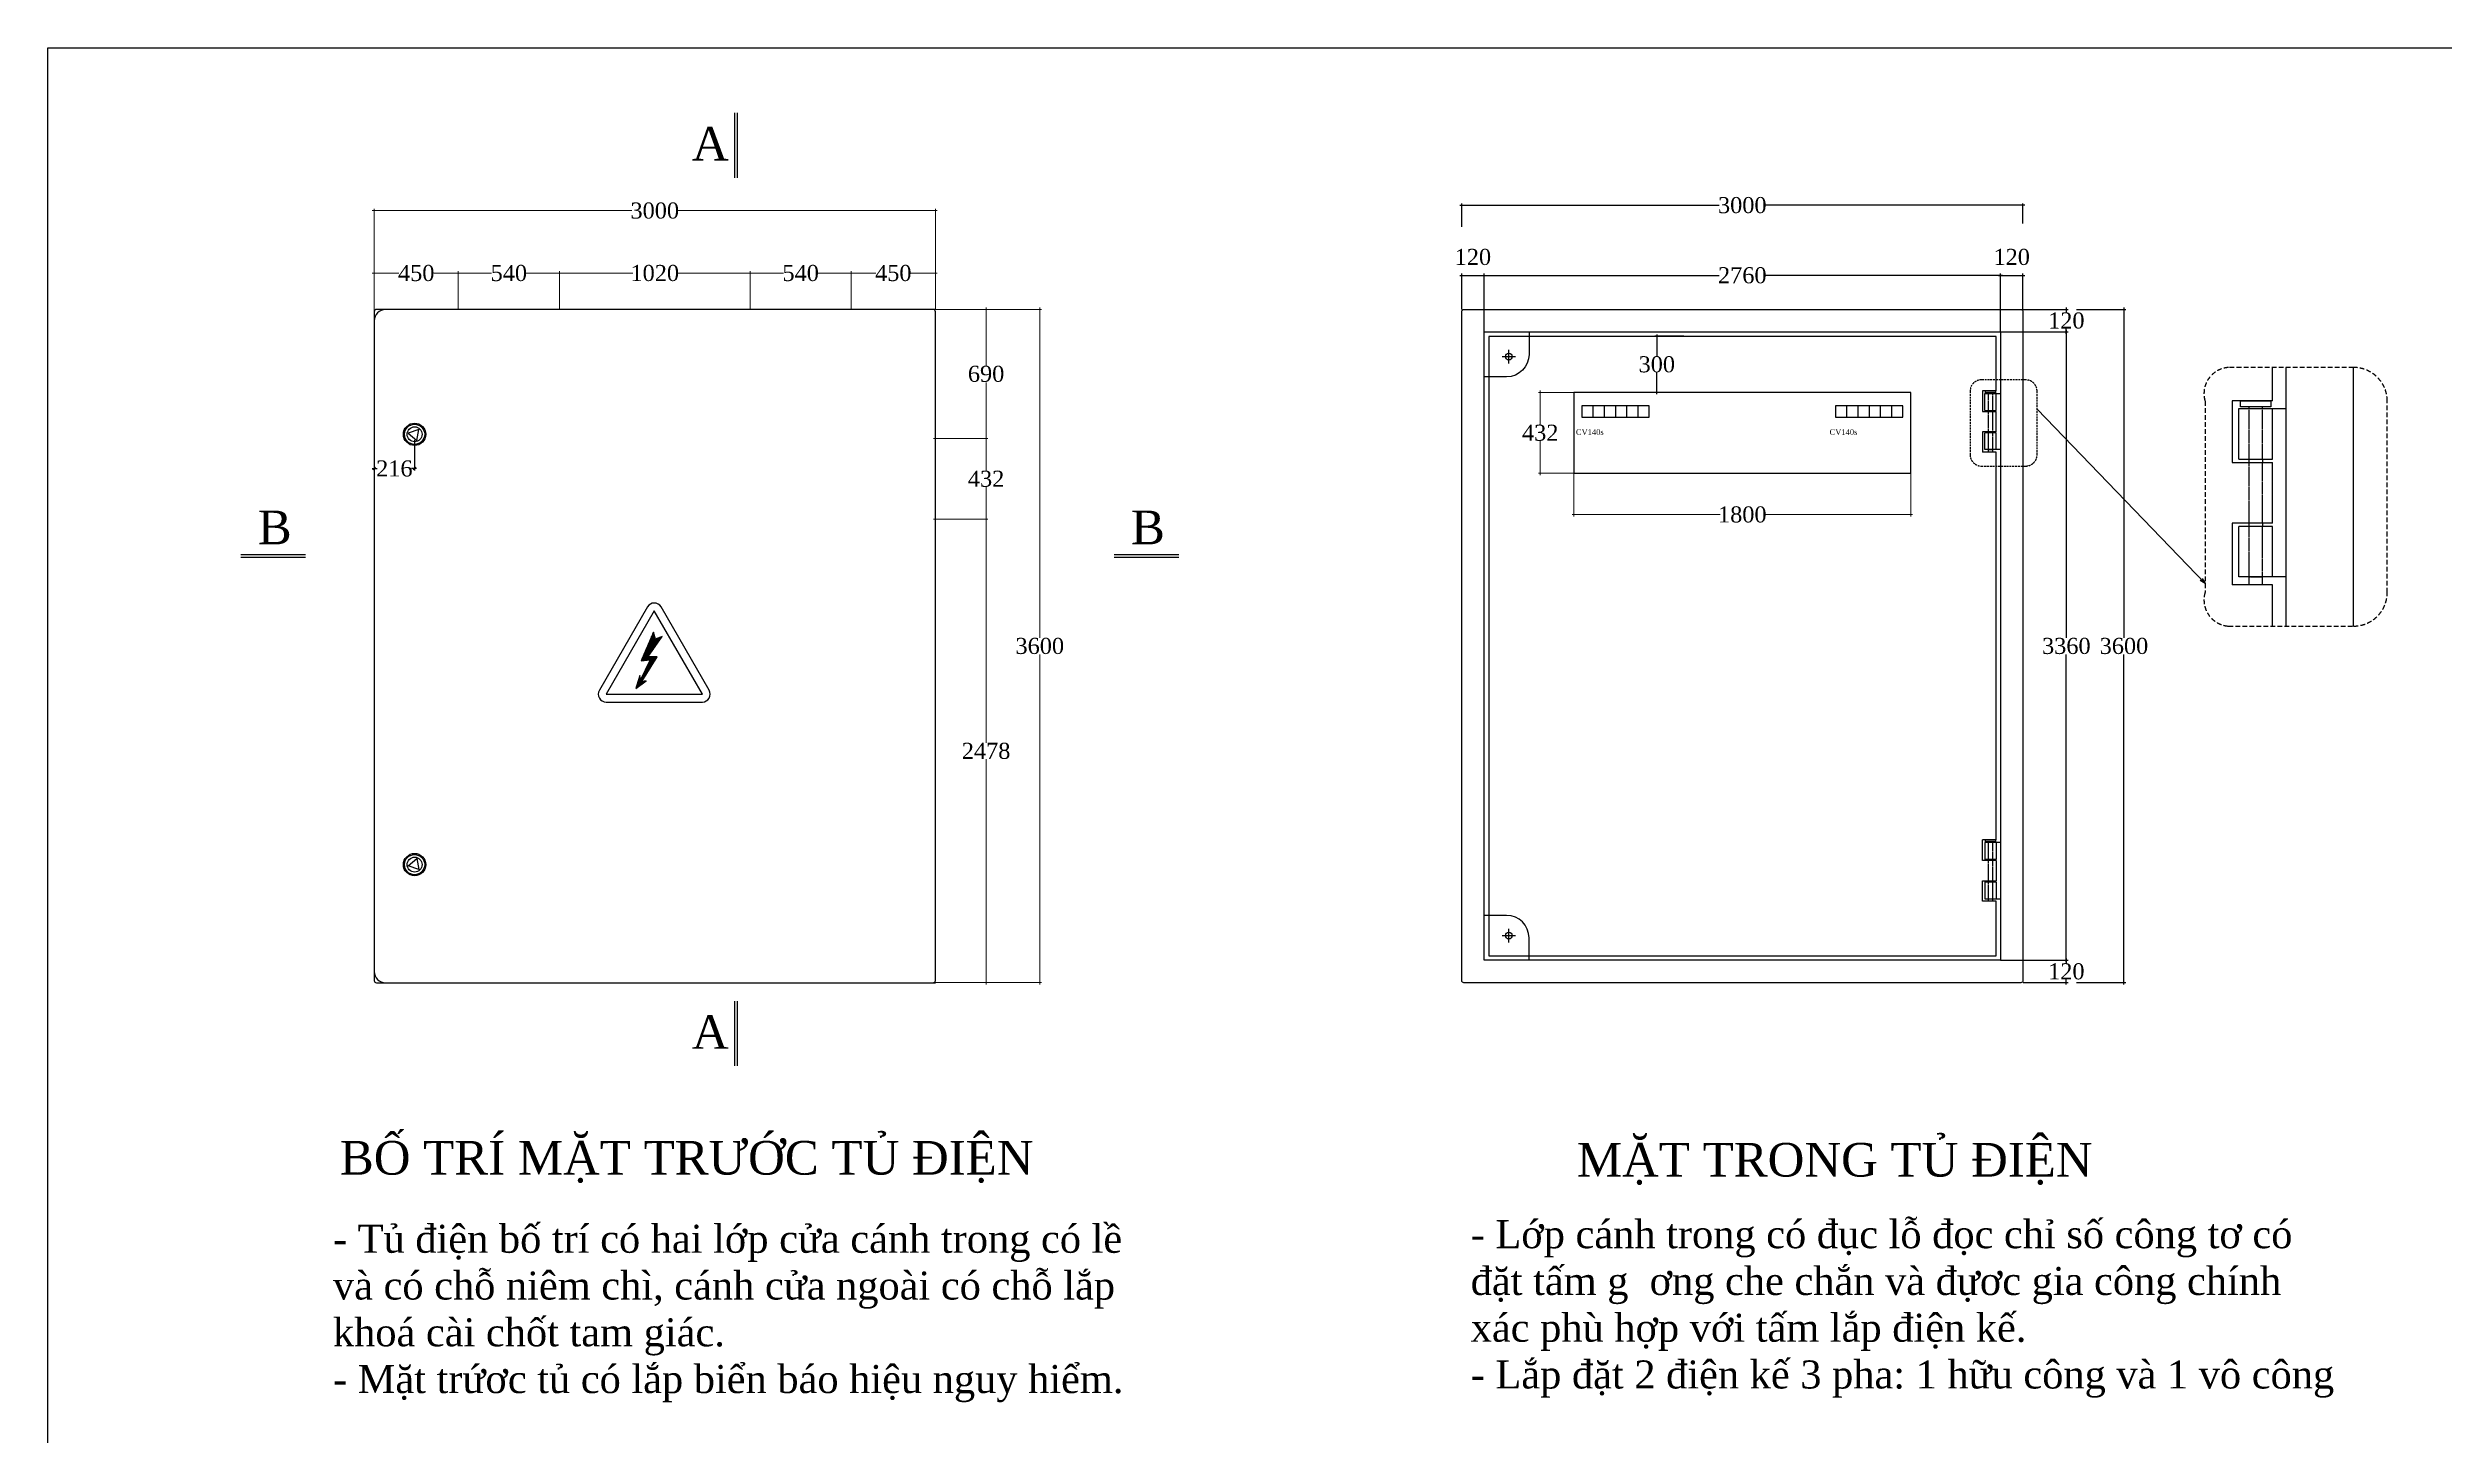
# Model space of a CAD drawing. Header units: inches. Extents: x -246336 to 136055, y -106871 to 69513.
# Drawn here: x -48674 to -35866, y -41861 to -34444 of the extents above; entities that cross this region are included whole.
import ezdxf

# ---------------------------------------------------------------- set-up
doc = ezdxf.new("R2010")
doc.units = ezdxf.units.IN
doc.header["$MEASUREMENT"] = 0
doc.linetypes.add('DASHED2', pattern=[0.375, 0.25, -0.125])
doc.layers.add('XA-TT1', color=7, linetype='Continuous')
doc.styles.get("Standard").update_dxf_attribs({"font": 'VNTIME_0.TTF', "height": 86})
doc.styles.add('STYLE1', font='times.ttf', dxfattribs={"height": 20})
doc.dimstyles.get("Standard").update_dxf_attribs({"dimtxt": 0.18, "dimasz": 15, "dimexe": 10, "dimexo": 10, "dimgap": 0.09, "dimtad": 0, "dimtih": 1, "dimtoh": 1, "dimdec": 0, "dimzin": 0, "dimdsep": 32, "dimtxsty": 'Standard', "dimblk": 'OBLIQUE', "dimcen": 15, "dimdle": 10, "dimclrd": 3, "dimclre": 3, "dimclrt": 3, "dimadec": 0, "dimazin": 0, "dimtfac": 1, "dimtdec": 0, "dimtofl": 0, "dimtmove": 0, "dimatfit": 3, "dimldrblk": 'OPEN30', "dimfxl": 1, "dimtolj": 1, "dimtzin": 0, "dimlwd": 0, "dimlwe": 0, "dimarcsym": 0})

# ---------------------------------------------------------------- blocks, each defined once
blk = doc.blocks.new('_OBLIQUE')
at = {"color": 0, "linetype": 'ByBlock'}
blk.add_line((-0.5, -0.5), (0.5, 0.5), dxfattribs=at)
blk = doc.blocks.new('*D445')
at = {"color": 3, "lineweight": 0}
for p, q in [((-44930, -35648), (-44742, -35648)), ((-44920, -35842), (-44920, -35638)), ((-44370, -35648), (-44558, -35648)), ((-44380, -35842), (-44380, -35638))]:
    blk.add_line(p, q, dxfattribs=at)
at = {"layer": 'Defpoints', "color": 0}
for p in [(-44380, -35648), (-44920, -35842), (-44380, -35842)]:
    blk.add_point(p, dxfattribs=at)
at = {"color": 3, "lineweight": 0, "xscale": 0.3, "yscale": 0.3, "zscale": 0.3, "rotation": 180}
blk.add_blockref('_OBLIQUE', (-44920, -35648), dxfattribs=at)
at = {"color": 3, "lineweight": 0, "xscale": 0.3, "yscale": 0.3, "zscale": 0.3}
blk.add_blockref('_OBLIQUE', (-44380, -35648), dxfattribs=at)
at = {"color": 3, "insert": (-44650, -35648), "char_height": 86, "attachment_point": 5}
blk.add_mtext('\\A1;540', dxfattribs=at)
blk = doc.blocks.new('_Open30')
at = {"color": 0, "linetype": 'ByBlock', "lineweight": -2}
for p, q in [((-1, 0.27), (0, 0)), ((0, 0), (-1, -0.27)), ((0, 0), (-1, 0))]:
    blk.add_line(p, q, dxfattribs=at)
blk = doc.blocks.new('*D446')
at = {"color": 3, "lineweight": 0}
for p, q in [((-45950, -35648), (-45548, -35648)), ((-45940, -35842), (-45940, -35638)), ((-44910, -35648), (-45311, -35648)), ((-44920, -35842), (-44920, -35638))]:
    blk.add_line(p, q, dxfattribs=at)
at = {"layer": 'Defpoints', "color": 0}
for p in [(-45940, -35648), (-45940, -35842), (-44920, -35842)]:
    blk.add_point(p, dxfattribs=at)
at = {"color": 3, "lineweight": 0, "xscale": 0.3, "yscale": 0.3, "zscale": 0.3, "rotation": 180}
blk.add_blockref('_OBLIQUE', (-45940, -35648), dxfattribs=at)
at = {"color": 3, "lineweight": 0, "xscale": 0.3, "yscale": 0.3, "zscale": 0.3}
blk.add_blockref('_OBLIQUE', (-44920, -35648), dxfattribs=at)
at = {"color": 3, "insert": (-45430, -35648), "char_height": 86, "attachment_point": 5}
blk.add_mtext('\\A1;1020', dxfattribs=at)
blk = doc.blocks.new('*D447')
at = {"color": 3, "lineweight": 0}
for p, q in [((-46940, -35648), (-46798, -35648)), ((-46930, -35854), (-46930, -35638)), ((-46470, -35648), (-46611, -35648)), ((-46480, -35842), (-46480, -35638))]:
    blk.add_line(p, q, dxfattribs=at)
at = {"layer": 'Defpoints', "color": 0}
for p in [(-46930, -35648), (-46930, -35854), (-46480, -35842)]:
    blk.add_point(p, dxfattribs=at)
at = {"color": 3, "lineweight": 0, "xscale": 0.3, "yscale": 0.3, "zscale": 0.3, "rotation": 180}
blk.add_blockref('_OBLIQUE', (-46930, -35648), dxfattribs=at)
at = {"color": 3, "lineweight": 0, "xscale": 0.3, "yscale": 0.3, "zscale": 0.3}
blk.add_blockref('_OBLIQUE', (-46480, -35648), dxfattribs=at)
at = {"color": 3, "insert": (-46705, -35648), "char_height": 86, "attachment_point": 5}
blk.add_mtext('\\A1;450', dxfattribs=at)
blk = doc.blocks.new('*D448')
at = {"color": 3, "lineweight": 0}
for p, q in [((-46490, -35648), (-46302, -35648)), ((-46480, -35842), (-46480, -35638)), ((-45930, -35648), (-46118, -35648)), ((-45940, -35842), (-45940, -35638))]:
    blk.add_line(p, q, dxfattribs=at)
at = {"layer": 'Defpoints', "color": 0}
for p in [(-46480, -35648), (-46480, -35842), (-45940, -35842)]:
    blk.add_point(p, dxfattribs=at)
at = {"color": 3, "lineweight": 0, "xscale": 0.3, "yscale": 0.3, "zscale": 0.3, "rotation": 180}
blk.add_blockref('_OBLIQUE', (-46480, -35648), dxfattribs=at)
at = {"color": 3, "lineweight": 0, "xscale": 0.3, "yscale": 0.3, "zscale": 0.3}
blk.add_blockref('_OBLIQUE', (-45940, -35648), dxfattribs=at)
at = {"color": 3, "insert": (-46210, -35648), "char_height": 86, "attachment_point": 5}
blk.add_mtext('\\A1;540', dxfattribs=at)
blk = doc.blocks.new('*D449')
at = {"color": 3, "lineweight": 0}
for p, q in [((-46940, -35314), (-45553, -35314)), ((-46930, -35842), (-46930, -35304)), ((-43920, -35314), (-45307, -35314)), ((-43930, -35842), (-43930, -35304))]:
    blk.add_line(p, q, dxfattribs=at)
at = {"layer": 'Defpoints', "color": 0}
for p in [(-43930, -35314), (-46930, -35842), (-43930, -35842)]:
    blk.add_point(p, dxfattribs=at)
at = {"color": 3, "lineweight": 0, "xscale": 0.3, "yscale": 0.3, "zscale": 0.3, "rotation": 180}
blk.add_blockref('_OBLIQUE', (-46930, -35314), dxfattribs=at)
at = {"color": 3, "lineweight": 0, "xscale": 0.3, "yscale": 0.3, "zscale": 0.3}
blk.add_blockref('_OBLIQUE', (-43930, -35314), dxfattribs=at)
at = {"color": 3, "insert": (-45430, -35314), "char_height": 86, "attachment_point": 5}
blk.add_mtext('\\A1;3000', dxfattribs=at)
blk = doc.blocks.new('*D450')
at = {"color": 3, "lineweight": 0}
for p, q in [((-44390, -35648), (-44248, -35648)), ((-44380, -35842), (-44380, -35638)), ((-43920, -35648), (-44061, -35648)), ((-43930, -35842), (-43930, -35638))]:
    blk.add_line(p, q, dxfattribs=at)
at = {"layer": 'Defpoints', "color": 0}
for p in [(-43930, -35648), (-44380, -35842), (-43930, -35842)]:
    blk.add_point(p, dxfattribs=at)
at = {"color": 3, "lineweight": 0, "xscale": 0.3, "yscale": 0.3, "zscale": 0.3, "rotation": 180}
blk.add_blockref('_OBLIQUE', (-44380, -35648), dxfattribs=at)
at = {"color": 3, "lineweight": 0, "xscale": 0.3, "yscale": 0.3, "zscale": 0.3}
blk.add_blockref('_OBLIQUE', (-43930, -35648), dxfattribs=at)
at = {"color": 3, "insert": (-44155, -35648), "char_height": 86, "attachment_point": 5}
blk.add_mtext('\\A1;450', dxfattribs=at)
blk = doc.blocks.new('*D451')
at = {"color": 3}
for p, q in [((-46930, -36541), (-46930, -36703)), ((-46714, -36541), (-46714, -36703)), ((-46940, -36693), (-46913, -36693)), ((-46704, -36693), (-46730, -36693))]:
    blk.add_line(p, q, dxfattribs=at)
at = {"layer": 'Defpoints', "color": 0}
for p in [(-46930, -36541), (-46714, -36541), (-46930, -36693)]:
    blk.add_point(p, dxfattribs=at)
at = {"color": 3, "xscale": 15, "yscale": 15, "zscale": 15, "rotation": 180}
blk.add_blockref('_OBLIQUE', (-46930, -36693), dxfattribs=at)
at = {"color": 3, "xscale": 15, "yscale": 15, "zscale": 15}
blk.add_blockref('_OBLIQUE', (-46714, -36693), dxfattribs=at)
at = {"color": 3, "insert": (-46822, -36693), "char_height": 86, "attachment_point": 5}
blk.add_mtext('\\A1;216', dxfattribs=at)
blk = doc.blocks.new('*D452')
at = {"color": 3, "lineweight": 0}
for p, q in [((-43929, -35842), (-43362, -35842)), ((-43372, -35832), (-43372, -37598)), ((-43372, -39452), (-43372, -37687)), ((-43929, -39442), (-43362, -39442))]:
    blk.add_line(p, q, dxfattribs=at)
at = {"layer": 'Defpoints', "color": 0}
for p in [(-43930, -35842), (-43372, -35842), (-43930, -39442)]:
    blk.add_point(p, dxfattribs=at)
at = {"color": 3, "lineweight": 0, "xscale": 0.3, "yscale": 0.3, "zscale": 0.3}
for p, rotation in [((-43372, -35842), 90), ((-43372, -39442), 270)]:
    blk.add_blockref('_OBLIQUE', p, dxfattribs=dict(at, rotation=rotation))
at = {"color": 3, "insert": (-43372, -37642), "char_height": 86, "attachment_point": 5}
blk.add_mtext('\\A1;3600', dxfattribs=at)
blk = doc.blocks.new('*D453')
at = {"color": 3, "lineweight": 0}
for p, q in [((-43941, -36964), (-43649, -36964)), ((-43659, -36954), (-43659, -38159)), ((-43659, -39452), (-43659, -38247)), ((-43941, -39442), (-43649, -39442))]:
    blk.add_line(p, q, dxfattribs=at)
at = {"layer": 'Defpoints', "color": 0}
for p in [(-43942, -36964), (-43942, -39442), (-43659, -39442)]:
    blk.add_point(p, dxfattribs=at)
at = {"color": 3, "lineweight": 0, "xscale": 0.3, "yscale": 0.3, "zscale": 0.3}
for p, rotation in [((-43659, -36964), 90), ((-43659, -39442), 270)]:
    blk.add_blockref('_OBLIQUE', p, dxfattribs=dict(at, rotation=rotation))
at = {"color": 3, "insert": (-43659, -38203), "char_height": 86, "attachment_point": 5}
blk.add_mtext('\\A1;2478', dxfattribs=at)
blk = doc.blocks.new('*D454')
at = {"color": 3, "lineweight": 0}
for p, q in [((-43929, -35842), (-43649, -35842)), ((-43659, -35832), (-43659, -36143)), ((-43659, -36542), (-43659, -36232)), ((-43941, -36532), (-43649, -36532))]:
    blk.add_line(p, q, dxfattribs=at)
at = {"layer": 'Defpoints', "color": 0}
for p in [(-43930, -35842), (-43942, -36532), (-43659, -36532)]:
    blk.add_point(p, dxfattribs=at)
at = {"color": 3, "lineweight": 0, "xscale": 0.3, "yscale": 0.3, "zscale": 0.3}
for p, rotation in [((-43659, -35842), 90), ((-43659, -36532), 270)]:
    blk.add_blockref('_OBLIQUE', p, dxfattribs=dict(at, rotation=rotation))
at = {"color": 3, "insert": (-43659, -36187), "char_height": 86, "attachment_point": 5}
blk.add_mtext('\\A1;690', dxfattribs=at)
blk = doc.blocks.new('*D455')
at = {"color": 3, "lineweight": 0}
for p, q in [((-43941, -36532), (-43649, -36532)), ((-43659, -36522), (-43659, -36704)), ((-43659, -36974), (-43659, -36792)), ((-43941, -36964), (-43649, -36964))]:
    blk.add_line(p, q, dxfattribs=at)
at = {"layer": 'Defpoints', "color": 0}
for p in [(-43942, -36532), (-43942, -36964), (-43659, -36964)]:
    blk.add_point(p, dxfattribs=at)
at = {"color": 3, "lineweight": 0, "xscale": 0.3, "yscale": 0.3, "zscale": 0.3}
for p, rotation in [((-43659, -36532), 90), ((-43659, -36964), 270)]:
    blk.add_blockref('_OBLIQUE', p, dxfattribs=dict(at, rotation=rotation))
at = {"color": 3, "insert": (-43659, -36748), "char_height": 86, "attachment_point": 5}
blk.add_mtext('\\A1;432', dxfattribs=at)
blk = doc.blocks.new('*D468')
at = {"color": 3}
for p, q in [((-38247, -35660), (-38107, -35660)), ((-38237, -35962), (-38237, -35650)), ((-38117, -35842), (-38117, -35650))]:
    blk.add_line(p, q, dxfattribs=at)
at = {"layer": 'Defpoints', "color": 0}
for p in [(-38117, -35660), (-38117, -35842), (-38237, -35962)]:
    blk.add_point(p, dxfattribs=at)
at = {"color": 3, "xscale": 0.3, "yscale": 0.3, "zscale": 0.3, "rotation": 180}
blk.add_blockref('_OBLIQUE', (-38237, -35660), dxfattribs=at)
at = {"color": 3, "xscale": 0.3, "yscale": 0.3, "zscale": 0.3}
blk.add_blockref('_OBLIQUE', (-38117, -35660), dxfattribs=at)
at = {"color": 3, "insert": (-38177, -35562), "char_height": 86, "attachment_point": 5}
blk.add_mtext('\\A1;120', dxfattribs=at)
blk = doc.blocks.new('*D469')
at = {"color": 3}
for p, q in [((-38116, -35842), (-37875, -35842)), ((-37885, -35832), (-37885, -35858)), ((-38236, -35962), (-37875, -35962)), ((-37885, -35972), (-37885, -35946))]:
    blk.add_line(p, q, dxfattribs=at)
at = {"layer": 'Defpoints', "color": 0}
for p in [(-38117, -35842), (-37885, -35842), (-38237, -35962)]:
    blk.add_point(p, dxfattribs=at)
at = {"color": 3, "xscale": 0.3, "yscale": 0.3, "zscale": 0.3}
for p, rotation in [((-37885, -35842), 90), ((-37885, -35962), 270)]:
    blk.add_blockref('_OBLIQUE', p, dxfattribs=dict(at, rotation=rotation))
at = {"color": 3, "insert": (-37885, -35902), "char_height": 86, "attachment_point": 5}
blk.add_mtext('\\A1;120', dxfattribs=at)
blk = doc.blocks.new('*D470')
at = {"color": 3}
for p, q in [((-41127, -35285), (-39740, -35285)), ((-41117, -35400), (-41117, -35275)), ((-38107, -35285), (-39494, -35285)), ((-38117, -35382), (-38117, -35275))]:
    blk.add_line(p, q, dxfattribs=at)
at = {"layer": 'Defpoints', "color": 0}
for p in [(-38117, -35285), (-41117, -35400), (-38117, -35382)]:
    blk.add_point(p, dxfattribs=at)
at = {"color": 3, "xscale": 0.3, "yscale": 0.3, "zscale": 0.3, "rotation": 180}
blk.add_blockref('_OBLIQUE', (-41117, -35285), dxfattribs=at)
at = {"color": 3, "xscale": 0.3, "yscale": 0.3, "zscale": 0.3}
blk.add_blockref('_OBLIQUE', (-38117, -35285), dxfattribs=at)
at = {"color": 3, "insert": (-39617, -35285), "char_height": 86, "attachment_point": 5}
blk.add_mtext('\\A1;3000', dxfattribs=at)
blk = doc.blocks.new('*D471')
at = {"color": 3}
for p, q in [((-37885, -39312), (-37885, -39338)), ((-38236, -39322), (-37875, -39322)), ((-38116, -39442), (-37875, -39442)), ((-37885, -39452), (-37885, -39426))]:
    blk.add_line(p, q, dxfattribs=at)
at = {"layer": 'Defpoints', "color": 0}
for p in [(-38237, -39322), (-38117, -39442), (-37885, -39442)]:
    blk.add_point(p, dxfattribs=at)
at = {"color": 3, "xscale": 0.3, "yscale": 0.3, "zscale": 0.3}
for p, rotation in [((-37885, -39322), 90), ((-37885, -39442), 270)]:
    blk.add_blockref('_OBLIQUE', p, dxfattribs=dict(at, rotation=rotation))
at = {"color": 3, "insert": (-37885, -39382), "char_height": 86, "attachment_point": 5}
blk.add_mtext('\\A1;120', dxfattribs=at)
blk = doc.blocks.new('*D472')
at = {"color": 3}
for p, q in [((-38218, -35962), (-37875, -35962)), ((-37885, -35952), (-37885, -37598)), ((-37885, -39332), (-37885, -37687)), ((-38218, -39322), (-37875, -39322))]:
    blk.add_line(p, q, dxfattribs=at)
at = {"layer": 'Defpoints', "color": 0}
for p in [(-38218, -35962), (-38218, -39322), (-37885, -39322)]:
    blk.add_point(p, dxfattribs=at)
at = {"color": 3, "xscale": 0.3, "yscale": 0.3, "zscale": 0.3}
for p, rotation in [((-37885, -35962), 90), ((-37885, -39322), 270)]:
    blk.add_blockref('_OBLIQUE', p, dxfattribs=dict(at, rotation=rotation))
at = {"color": 3, "insert": (-37885, -37642), "char_height": 86, "attachment_point": 5}
blk.add_mtext('\\A1;3360', dxfattribs=at)
blk = doc.blocks.new('*D473')
at = {"color": 3}
for p, q in [((-41127, -35660), (-40987, -35660)), ((-41117, -35842), (-41117, -35650)), ((-40997, -35962), (-40997, -35650))]:
    blk.add_line(p, q, dxfattribs=at)
at = {"layer": 'Defpoints', "color": 0}
for p in [(-40997, -35660), (-41117, -35842), (-40997, -35962)]:
    blk.add_point(p, dxfattribs=at)
at = {"color": 3, "xscale": 0.3, "yscale": 0.3, "zscale": 0.3, "rotation": 180}
blk.add_blockref('_OBLIQUE', (-41117, -35660), dxfattribs=at)
at = {"color": 3, "xscale": 0.3, "yscale": 0.3, "zscale": 0.3}
blk.add_blockref('_OBLIQUE', (-40997, -35660), dxfattribs=at)
at = {"color": 3, "insert": (-41057, -35562), "char_height": 86, "attachment_point": 5}
blk.add_mtext('\\A1;120', dxfattribs=at)
blk = doc.blocks.new('*D474')
at = {"color": 3}
for p, q in [((-41007, -35660), (-39741, -35660)), ((-40997, -35962), (-40997, -35650)), ((-38227, -35660), (-39493, -35660)), ((-38237, -35962), (-38237, -35650))]:
    blk.add_line(p, q, dxfattribs=at)
at = {"layer": 'Defpoints', "color": 0}
for p in [(-38237, -35660), (-40997, -35962), (-38237, -35962)]:
    blk.add_point(p, dxfattribs=at)
at = {"color": 3, "xscale": 0.3, "yscale": 0.3, "zscale": 0.3, "rotation": 180}
blk.add_blockref('_OBLIQUE', (-40997, -35660), dxfattribs=at)
at = {"color": 3, "xscale": 0.3, "yscale": 0.3, "zscale": 0.3}
blk.add_blockref('_OBLIQUE', (-38237, -35660), dxfattribs=at)
at = {"color": 3, "insert": (-39617, -35660), "char_height": 86, "attachment_point": 5}
blk.add_mtext('\\A1;2760', dxfattribs=at)
blk = doc.blocks.new('*D475')
at = {"color": 3, "lineweight": 0}
for p, q in [((-40517, -36286), (-40707, -36286)), ((-40697, -36276), (-40697, -36458)), ((-40697, -36728), (-40697, -36546)), ((-40517, -36718), (-40707, -36718))]:
    blk.add_line(p, q, dxfattribs=at)
at = {"layer": 'Defpoints', "color": 0}
for p in [(-40517, -36286), (-40697, -36718), (-40517, -36718)]:
    blk.add_point(p, dxfattribs=at)
at = {"color": 3, "lineweight": 0, "xscale": 0.3, "yscale": 0.3, "zscale": 0.3}
for p, rotation in [((-40697, -36286), 90), ((-40697, -36718), 270)]:
    blk.add_blockref('_OBLIQUE', p, dxfattribs=dict(at, rotation=rotation))
at = {"color": 3, "insert": (-40697, -36502), "char_height": 86, "attachment_point": 5}
blk.add_mtext('\\A1;432', dxfattribs=at)
blk = doc.blocks.new('*D476')
at = {"color": 3, "lineweight": 0}
for p, q in [((-40517, -36719), (-40517, -36949)), ((-38717, -36719), (-38717, -36949)), ((-40527, -36939), (-39735, -36939)), ((-38707, -36939), (-39498, -36939))]:
    blk.add_line(p, q, dxfattribs=at)
at = {"layer": 'Defpoints', "color": 0}
for p in [(-40517, -36718), (-38717, -36718), (-38717, -36939)]:
    blk.add_point(p, dxfattribs=at)
at = {"color": 3, "lineweight": 0, "xscale": 0.3, "yscale": 0.3, "zscale": 0.3, "rotation": 180}
blk.add_blockref('_OBLIQUE', (-40517, -36939), dxfattribs=at)
at = {"color": 3, "lineweight": 0, "xscale": 0.3, "yscale": 0.3, "zscale": 0.3}
blk.add_blockref('_OBLIQUE', (-38717, -36939), dxfattribs=at)
at = {"color": 3, "insert": (-39617, -36939), "char_height": 86, "attachment_point": 5}
blk.add_mtext('\\A1;1800', dxfattribs=at)
blk = doc.blocks.new('*D477')
at = {"color": 3}
for p, q in [((-39929, -35986), (-40084, -35986)), ((-40074, -35976), (-40074, -36092)), ((-40074, -36296), (-40074, -36180))]:
    blk.add_line(p, q, dxfattribs=at)
at = {"layer": 'Defpoints', "color": 0}
for p in [(-40074, -35986), (-39929, -35986), (-39894, -36286)]:
    blk.add_point(p, dxfattribs=at)
at = {"color": 3, "xscale": 0.3, "yscale": 0.3, "zscale": 0.3}
for p, rotation in [((-40074, -35986), 90), ((-40074, -36286), 270)]:
    blk.add_blockref('_OBLIQUE', p, dxfattribs=dict(at, rotation=rotation))
at = {"color": 3, "insert": (-40074, -36136), "char_height": 86, "attachment_point": 5}
blk.add_mtext('\\A1;300', dxfattribs=at)
blk = doc.blocks.new('*D479')
at = {"color": 3}
for p, q in [((-37831, -35842), (-37567, -35842)), ((-37577, -35832), (-37577, -37598)), ((-37577, -39452), (-37577, -37687)), ((-37831, -39442), (-37567, -39442))]:
    blk.add_line(p, q, dxfattribs=at)
at = {"layer": 'Defpoints', "color": 0}
for p in [(-37831, -35842), (-37831, -39442), (-37577, -39442)]:
    blk.add_point(p, dxfattribs=at)
at = {"color": 3, "xscale": 0.3, "yscale": 0.3, "zscale": 0.3}
for p, rotation in [((-37577, -35842), 90), ((-37577, -39442), 270)]:
    blk.add_blockref('_OBLIQUE', p, dxfattribs=dict(at, rotation=rotation))
at = {"color": 3, "insert": (-37577, -37642), "char_height": 86, "attachment_point": 5}
blk.add_mtext('\\A1;3600', dxfattribs=at)

msp = doc.modelspace()

# ---------------------------------------------------------------- hatches: boundary and pattern name
h = msp.add_hatch()
h.set_pattern_fill('ANSI31', color=251, scale=4.2, style=0)
h.set_pattern_definition([(45, (-48182.07253, -48734.6619), (-0.37123106, 0.37123106), [])])
h.paths.add_polyline_path([(-45390.822, -37591.152), (-45426.804, -37604.48), (-45437.172, -37568.759), (-45502.68, -37721.021), (-45454.018, -37715.746), (-45507.38, -37826.174), (-45509.285, -37799.519), (-45531.04, -37868.463), (-45476.235, -37828.601), (-45499.337, -37831.946), (-45417.809, -37700.515), (-45464.795, -37697.295)])

# ---------------------------------------------------------------- linework, layer by layer
at = {"color": 1}
for p, q in [((-45002.532, -35137.764), (-45002.532, -34791.642)), ((-44988.248, -35137.764), (-44988.248, -34791.642)), ((-43929.65, -35842.479), (-46869.65, -35842.479)), ((-46929.65, -35902.479), (-46929.65, -39382.479)), ((-47642.552, -37152.192), (-47296.43, -37152.192)), ((-47642.552, -37166.477), (-47296.43, -37166.477)), ((-42975.114, -37152.192), (-42628.992, -37152.192)), ((-42975.114, -37166.477), (-42628.992, -37166.477)), ((-46869.65, -39442.479), (-43929.65, -39442.479)), ((-45002.532, -39887.601), (-45002.532, -39541.479)), ((-44988.248, -39887.601), (-44988.248, -39541.479))]:
    msp.add_line(p, q, dxfattribs=at)
at = {"color": 251}
for p, q in [((-40900.656, -36094.479), (-40828.656, -36094.479)), ((-40864.656, -36130.479), (-40864.656, -36058.479)), ((-40415.582, -36357.448), (-40415.582, -36417.448)), ((-40355.582, -36357.448), (-40355.582, -36417.448)), ((-40295.582, -36357.448), (-40295.582, -36417.448)), ((-40235.582, -36357.448), (-40235.582, -36417.448)), ((-40175.582, -36357.448), (-40175.582, -36417.448)), ((-39059.582, -36357.448), (-39059.582, -36417.448)), ((-38999.582, -36357.448), (-38999.582, -36417.448)), ((-38939.582, -36357.448), (-38939.582, -36417.448)), ((-38879.582, -36357.448), (-38879.582, -36417.448)), ((-38819.582, -36357.448), (-38819.582, -36417.448)), ((-40900.656, -39190.479), (-40828.656, -39190.479)), ((-40864.656, -39226.479), (-40864.656, -39154.479))]:
    msp.add_line(p, q, dxfattribs=at)
for p, q in [((-38260.656, -36278.157), (-38332.656, -36278.157)), ((-38332.656, -36278.157), (-38332.656, -36388.013)), ((-36783.151, -36330.932), (-36999.151, -36330.932)), ((-36999.151, -36330.932), (-36999.151, -36660.502)), ((-38332.656, -36496.013), (-38332.656, -36605.87)), ((-38302.656, -36382.013), (-38302.656, -36388.013)), ((-38302.656, -36496.013), (-38302.656, -36502.013)), ((-38278.656, -36382.013), (-38278.656, -36388.013)), ((-38278.656, -36496.013), (-38278.656, -36502.013)), ((-38260.656, -36496.013), (-38260.656, -36388.013)), ((-38260.656, -36605.87), (-38332.656, -36605.87)), ((-36909.151, -36642.502), (-36909.151, -36660.502)), ((-36837.151, -36642.502), (-36837.151, -36660.502)), ((-36783.151, -36984.502), (-36783.151, -36660.502)), ((-36999.151, -36984.502), (-36999.151, -37314.072)), ((-36909.151, -36984.502), (-36909.151, -37002.502)), ((-36837.151, -36984.502), (-36837.151, -37002.502)), ((-36783.151, -37314.072), (-36999.151, -37314.072)), ((-38332.656, -38788.945), (-38332.656, -38679.088)), ((-38260.656, -38679.088), (-38332.656, -38679.088)), ((-38302.656, -38782.945), (-38302.656, -38788.945)), ((-38278.656, -38782.945), (-38278.656, -38788.945)), ((-38260.656, -38788.945), (-38260.656, -38896.945)), ((-38332.656, -39006.802), (-38332.656, -38896.945)), ((-38302.656, -38896.945), (-38302.656, -38902.945)), ((-38278.656, -38896.945), (-38278.656, -38902.945)), ((-38260.656, -39006.802), (-38332.656, -39006.802))]:
    msp.add_line(p, q)
at = {"color": 1}
for points in [[(-48673.656, -52263.763), (-48673.656, -34443.763), (-23773.656, -34443.763), (-23773.656, -52263.763), (-48673.656, -52263.763)], [(-40516.656, -36718.479), (-38716.656, -36718.479), (-38716.656, -36286.479), (-40516.656, -36286.479)], [(-45689.89, -37899.504), (-45175.497, -37899.504), (-45432.693, -37454.026)]]:
    msp.add_lwpolyline(points, close=True, dxfattribs=at)
for points in [[(-46917.65, -39442.479), (-43941.65, -39442.479, 0.414213562), (-43929.65, -39430.479), (-43929.65, -35854.479, 0.414213562), (-43941.65, -35842.479), (-46917.65, -35842.479, 0.414213562), (-46929.65, -35854.479), (-46929.65, -39430.479, 0.414213562)], [(-41104.656, -35842.479), (-38128.656, -35842.479, -0.414213562), (-38116.656, -35854.479), (-38116.656, -39430.479, -0.414213562), (-38128.656, -39442.479), (-41104.656, -39442.479, -0.414213562), (-41116.656, -39430.479), (-41116.656, -35854.479, -0.414213562)]]:
    msp.add_lwpolyline(points, format="xyb", close=True, dxfattribs=at)
for points in [[(-40996.656, -35962.479), (-38236.656, -35962.479), (-38236.656, -35962.479)], [(-40996.656, -39322.479), (-40996.656, -35962.479)], [(-38236.656, -35962.479), (-38236.656, -39322.479)], [(-36711.151, -36152.558), (-36711.151, -37535.457)], [(-36351.151, -36152.558), (-36351.151, -37535.457)], [(-38320.656, -36382.013), (-38320.656, -36292.013), (-38236.656, -36292.013)], [(-38260.656, -36382.013), (-38260.656, -36292.013)], [(-36963.151, -36642.502), (-36963.151, -36372.502), (-36711.151, -36372.502)], [(-36783.151, -36642.502), (-36783.151, -36372.502)], [(-38320.656, -36382.013), (-38260.656, -36382.013)], [(-38236.656, -36592.013), (-38320.656, -36592.013), (-38320.656, -36502.013)], [(-38260.656, -36502.013), (-38320.656, -36502.013)], [(-38260.656, -36592.013), (-38260.656, -36502.013)], [(-36963.151, -36642.502), (-36783.151, -36642.502)], [(-36783.151, -37002.502), (-36963.151, -37002.502)], [(-36711.151, -37272.502), (-36963.151, -37272.502), (-36963.151, -37002.502)], [(-36783.151, -37272.502), (-36783.151, -37002.502)], [(-38236.656, -38692.945), (-38320.656, -38692.945), (-38320.656, -38782.945)], [(-38260.656, -38782.945), (-38320.656, -38782.945)], [(-38260.656, -38692.945), (-38260.656, -38782.945)], [(-38320.656, -38902.945), (-38320.656, -38992.945), (-38236.656, -38992.945)], [(-38320.656, -38902.945), (-38260.656, -38902.945)], [(-38260.656, -38902.945), (-38260.656, -38992.945)], [(-38236.656, -39322.479), (-40996.656, -39322.479)]]:
    msp.add_lwpolyline(points, dxfattribs=at)
for points in [[(-40756.656, -35962.479), (-40756.656, -36082.479, -0.414213562), (-40876.656, -36202.479), (-40996.656, -36202.479)], [(-40756.656, -39322.479), (-40756.656, -39202.479, 0.414213562), (-40876.656, -39082.479), (-40996.656, -39082.479)]]:
    msp.add_lwpolyline(points, format="xyb", dxfattribs=at)
for points in [[(-38260.656, -36278.157), (-38260.656, -35986.479), (-40972.656, -35986.479), (-40972.656, -39298.479), (-38260.656, -39298.479), (-38260.656, -39006.802)], [(-36783.151, -36330.932), (-36783.151, -36152.558)], [(-38332.656, -36388.013), (-38260.656, -36388.013)], [(-38260.656, -36496.013), (-38332.656, -36496.013)], [(-38302.656, -36592.013), (-38302.656, -36605.87)], [(-38278.656, -36605.87), (-38278.656, -36592.013)], [(-38260.656, -38679.088), (-38260.656, -36605.87)], [(-36999.151, -36660.502), (-36783.151, -36660.502)], [(-36783.151, -36984.502), (-36999.151, -36984.502)], [(-36909.151, -37272.502), (-36909.151, -37314.072)], [(-36837.151, -37314.072), (-36837.151, -37272.502)], [(-36783.151, -37535.457), (-36783.151, -37314.072)], [(-38260.656, -38788.945), (-38332.656, -38788.945)], [(-38332.656, -38896.945), (-38260.656, -38896.945)], [(-38302.656, -38992.945), (-38302.656, -39006.802)], [(-38278.656, -39006.802), (-38278.656, -38992.945)]]:
    msp.add_lwpolyline(points)
at = {"color": 1, "linetype": 'DASHED2', "ltscale": 40}
msp.add_lwpolyline([(-38339.055, -36679.665), (-38101.486, -36679.665, 0.414213562), (-38041.486, -36619.665), (-38041.486, -36278.699, 0.414213562), (-38101.486, -36218.699), (-38339.055, -36218.699, 0.414213562), (-38399.055, -36278.699), (-38399.055, -36619.665, 0.414213562)], format="xyb", close=True, dxfattribs=at)
at = {"color": 1, "linetype": 'DASHED2', "ltscale": 100}
msp.add_lwpolyline([(-37018.349, -37535.457), (-36349.57, -37535.457, 0.414213562), (-36169.57, -37355.457), (-36169.57, -36332.558, 0.414213562), (-36349.57, -36152.558), (-37018.349, -36152.558, 0.481032795), (-37143.441, -36332.558), (-37143.441, -37355.457, 0.481032795)], format="xyb", close=True, dxfattribs=at)
at = {"color": 251}
for points in [[(-40475.582, -36417.448), (-40115.582, -36417.448), (-40115.582, -36357.448), (-40475.582, -36357.448)], [(-39119.582, -36417.448), (-38759.582, -36417.448), (-38759.582, -36357.448), (-39119.582, -36357.448)]]:
    msp.add_lwpolyline(points, close=True, dxfattribs=at)
for points in [[(-38263.656, -36288.894), (-38317.656, -36288.894), (-38317.656, -36278.157), (-38263.656, -36278.157)], [(-36792.151, -36363.144), (-36954.151, -36363.144), (-36954.151, -36330.932), (-36792.151, -36330.932)], [(-46691.435, -36484.004), (-46747.285, -36503.784), (-46702.23, -36542.261)], [(-38263.656, -38689.825), (-38317.656, -38689.825), (-38317.656, -38679.088), (-38263.656, -38679.088)], [(-46691.435, -38836.954), (-46747.285, -38817.174), (-46702.23, -38778.697)]]:
    msp.add_lwpolyline(points, close=True)
at = {"color": 251, "linetype": 'DASHED2', "ltscale": 15}
for points in [[(-38302.656, -36288.894), (-38302.656, -36382.013)], [(-38278.656, -36382.013), (-38278.656, -36288.894)], [(-36909.151, -36363.144), (-36909.151, -36642.502)], [(-36837.151, -36642.502), (-36837.151, -36363.144)], [(-38302.656, -36388.013), (-38302.656, -36496.013)], [(-38302.656, -36502.013), (-38302.656, -36592.013), (-38278.656, -36592.013), (-38278.656, -36502.013)], [(-38278.656, -36496.013), (-38278.656, -36388.013)], [(-36909.151, -36660.502), (-36909.151, -36984.502)], [(-36837.151, -36984.502), (-36837.151, -36660.502)], [(-36909.151, -37002.502), (-36909.151, -37272.502), (-36837.151, -37272.502), (-36837.151, -37002.502)], [(-38302.656, -38689.825), (-38302.656, -38782.945)], [(-38302.656, -38788.945), (-38302.656, -38896.945)], [(-38278.656, -38782.945), (-38278.656, -38689.825)], [(-38278.656, -38896.945), (-38278.656, -38788.945)], [(-38302.656, -38902.945), (-38302.656, -38992.945), (-38278.656, -38992.945), (-38278.656, -38902.945)]]:
    msp.add_lwpolyline(points, dxfattribs=at)
at = {"color": 4}
msp.add_lwpolyline([(-45689.89, -37941.504), (-45175.497, -37941.504, 0.577350269), (-45139.124, -37878.504), (-45396.32, -37433.026, 0.577350269), (-45469.067, -37433.026), (-45726.263, -37878.504, 0.57735027)], format="xyb", close=True, dxfattribs=at)
at = {"color": 2}
msp.add_lwpolyline([(-45437.172, -37568.759), (-45502.68, -37721.021), (-45454.018, -37715.746), (-45507.38, -37826.174), (-45509.285, -37799.519), (-45531.04, -37868.463), (-45476.235, -37828.601), (-45499.337, -37831.946), (-45417.809, -37700.515), (-45464.795, -37697.295), (-45390.822, -37591.152), (-45426.804, -37604.48), (-45437.172, -37568.759)], dxfattribs=at)
for centre, radius in [((-40864.656, -36094.479), 18), ((-46713.65, -36510.016), 60), ((-46713.65, -38810.942), 60), ((-40864.656, -39190.479), 18)]:
    msp.add_circle(centre, radius)
at = {"color": 251}
for centre, radius in [((-46713.65, -36510.016), 54), ((-46713.65, -36510.016), 40), ((-46713.65, -38810.942), 54), ((-46713.65, -38810.942), 40)]:
    msp.add_circle(centre, radius, dxfattribs=at)
at = {"color": 1}
for centre, start, end in [((-46869.65, -35902.479), 90, 180), ((-46869.65, -39382.479), 180, 270)]:
    msp.add_arc(centre, 60, start, end, dxfattribs=at)

# ---------------------------------------------------------------- texts
at = {"color": 251, "char_height": 30, "width": 154.10892, "attachment_point": 1}
for insert in [(-40506.335, -36482.792), (-39150.335, -36482.792)]:
    msp.add_mtext('CV140s', dxfattribs=dict(at, insert=insert))
for s, insert, char_height, width, attachment_point in [('\\f.VnTimeH|b0|i0|c0|p34;bè trÝ mÆt tr\xadíc tñ ®iÖn', (-45259.55, -40288.403), 180, 4128.38737, 2), ('\\f.VnTimeH|b0|i0|c0|p34;mÆt trong tñ ®iÖn', (-39123.009, -40298.81), 180, 5215.5576, 2), ('- Tñ ®iÖn bè trÝ cã hai líp cöa c¸nh trong cã lÒ vµ cã chç niªm ch×, c¸nh cöa ngoµi cã chç l¾p kho¸ cµi chèt tam gi¸c.\\P- MÆt trø¬c tñ cã l¾p biÓn b¸o hiÖu nguy hiÓm.', (-47150.049, -40736.354), 150, 4206.22719, 1), ('- Líp c¸nh trong cã ®ôc lç ®äc chØ sè c«ng t¬ cã ®Æt tÊm g  ¬ng che ch¾n vµ ®ù¬c gia c«ng chÝnh x¸c phï hîp víi tÊm l¾p ®iÖn kÕ. \\P- L¾p ®Æt 2 ®iÖn kÕ 3 pha: 1 h÷u c«ng vµ 1 v« c«ng', (-41068.527, -40711.89), 150, 4651.7742, 1)]:
    msp.add_mtext(s, dxfattribs=dict(insert=insert, char_height=char_height, width=width, attachment_point=attachment_point))
at = {"layer": 'XA-TT1', "color": 0}
for s, p in [('A', (-45231.319, -35045.916)), ('B', (-47551.893, -37097.656)), ('B', (-42884.455, -37097.656)), ('A', (-45231.319, -39795.753))]:
    msp.add_text(s, height=180, dxfattribs=at).set_placement(p)

# ---------------------------------------------------------------- dimensions: what is measured, and where the dimension line sits
for base, p1, p2, override, picture, middle in [((-43929.65, -35313.931), (-46929.65, -35842.479), (-43929.65, -35842.479), {"dimasz": 0.3, "dimexo": 0.2}, '*D449', (-45429.65, -35313.931)), ((-38116.656, -35284.678), (-41116.656, -35399.748), (-38116.656, -35382.062), {"dimasz": 0.3, "dimexo": 0.2, "dimtofl": 1, "dimtmove": 2}, '*D470', (-39616.656, -35284.678)), ((-46929.65, -35648.261), (-46479.65, -35842.479), (-46929.65, -35854.479), {"dimasz": 0.3, "dimexo": 0.2}, '*D447', (-46704.65, -35648.261)), ((-46479.65, -35648.261), (-45939.65, -35842.479), (-46479.65, -35842.479), {"dimasz": 0.3, "dimexo": 0.2}, '*D448', (-46209.65, -35648.261)), ((-45939.65, -35648.261), (-44919.65, -35842.479), (-45939.65, -35842.479), {"dimasz": 0.3, "dimexo": 0.2}, '*D446', (-45429.65, -35648.261)), ((-44379.65, -35648.261), (-44919.65, -35842.479), (-44379.65, -35842.479), {"dimasz": 0.3, "dimexo": 0.2}, '*D445', (-44649.65, -35648.261)), ((-43929.65, -35648.261), (-44379.65, -35842.479), (-43929.65, -35842.479), {"dimasz": 0.3, "dimexo": 0.2}, '*D450', (-44154.65, -35648.261)), ((-40996.656, -35659.781), (-41116.656, -35842.479), (-40996.656, -35962.479), {"dimasz": 0.3, "dimexo": 0.2, "dimtofl": 1, "dimtmove": 2}, '*D473', (-41056.656, -35561.934)), ((-38236.656, -35659.781), (-40996.656, -35962.479), (-38236.656, -35962.479), {"dimasz": 0.3, "dimexo": 0.2, "dimtofl": 1, "dimtmove": 2}, '*D474', (-39616.656, -35659.781)), ((-38116.656, -35659.781), (-38236.656, -35962.479), (-38116.656, -35842.479), {"dimasz": 0.3, "dimexo": 0.2, "dimtofl": 1, "dimtmove": 2}, '*D468', (-38176.656, -35561.934)), ((-46929.65, -36693.308), (-46713.65, -36540.972), (-46929.65, -36540.972), {"dimexo": 0.3, "dimtmove": 2}, '*D451', (-46821.65, -36693.308)), ((-38716.656, -36938.907), (-40516.656, -36718.479), (-38716.656, -36718.479), {"dimasz": 0.3, "dimexo": 0.2}, '*D476', (-39616.656, -36938.907))]:
    dim = msp.add_linear_dim(base=base, p1=p1, p2=p2, dimstyle='Standard', override=override)
    dim.commit()
    dim.dimension.update_dxf_attribs({"geometry": picture, "text_midpoint": middle})
for base, p1, p2, override, picture, middle in [((-43659.372, -36532.479), (-43929.65, -35842.479), (-43941.65, -36532.479), {"dimasz": 0.3, "dimexo": 0.2}, '*D454', (-43659.372, -36187.479)), ((-43372.323, -35842.479), (-43929.65, -39442.479), (-43929.65, -35842.479), {"dimasz": 0.3, "dimexo": 0.2}, '*D452', (-43372.323, -37642.479)), ((-37885.299, -35842.479), (-38236.656, -35962.479), (-38116.656, -35842.479), {"dimasz": 0.3, "dimexo": 0.2, "dimtofl": 1, "dimtmove": 2}, '*D469', (-37885.299, -35902.479)), ((-37576.563, -39442.479), (-37831.299, -35842.479), (-37831.299, -39442.479), {"dimasz": 0.3, "dimexo": 0.2, "dimtofl": 1, "dimtmove": 2}, '*D479', (-37576.563, -37642.479)), ((-40074.164, -35986.479), (-39894.15, -36286.479), (-39928.73, -35986.479), {"dimasz": 0.3, "dimexo": 0.2, "dimse1": 1, "dimtmove": 1}, '*D477', (-40074.164, -36136.479)), ((-37885.299, -39322.479), (-38217.906, -35962.479), (-38217.906, -39322.479), {"dimasz": 0.3, "dimexo": 0.2, "dimtofl": 1, "dimtmove": 2}, '*D472', (-37885.299, -37642.479)), ((-40696.67, -36718.479), (-40516.656, -36286.479), (-40516.656, -36718.479), {"dimasz": 0.3, "dimexo": 0.2}, '*D475', (-40696.67, -36502.479)), ((-43659.372, -36964.479), (-43941.65, -36532.479), (-43941.65, -36964.479), {"dimasz": 0.3, "dimexo": 0.2}, '*D455', (-43659.372, -36748.479)), ((-43659.372, -39442.479), (-43941.65, -36964.479), (-43941.65, -39442.479), {"dimasz": 0.3, "dimexo": 0.2}, '*D453', (-43659.372, -38203.479)), ((-37885.299, -39442.479), (-38236.656, -39322.479), (-38116.656, -39442.479), {"dimasz": 0.3, "dimexo": 0.2, "dimtofl": 1, "dimtmove": 2}, '*D471', (-37885.299, -39382.479))]:
    dim = msp.add_linear_dim(base=base, p1=p1, p2=p2, angle=90, dimstyle='Standard', override=override)
    dim.commit()
    dim.dimension.update_dxf_attribs({"geometry": picture, "text_midpoint": middle})

# ---------------------------------------------------------------- leaders
at = {"color": 251}
msp.add_leader([(-37143.441, -37307.44), (-38041.486, -36375.871)], dimstyle='Standard', override={"dimscale": 1, "dimasz": 30, "dimexo": 0.5, "dimgap": 5, "dimtih": 1, "dimtoh": 1, "dimtxsty": 'STYLE1', "dimcen": -6}, dxfattribs=at)

doc.saveas('drawing.dxf')
